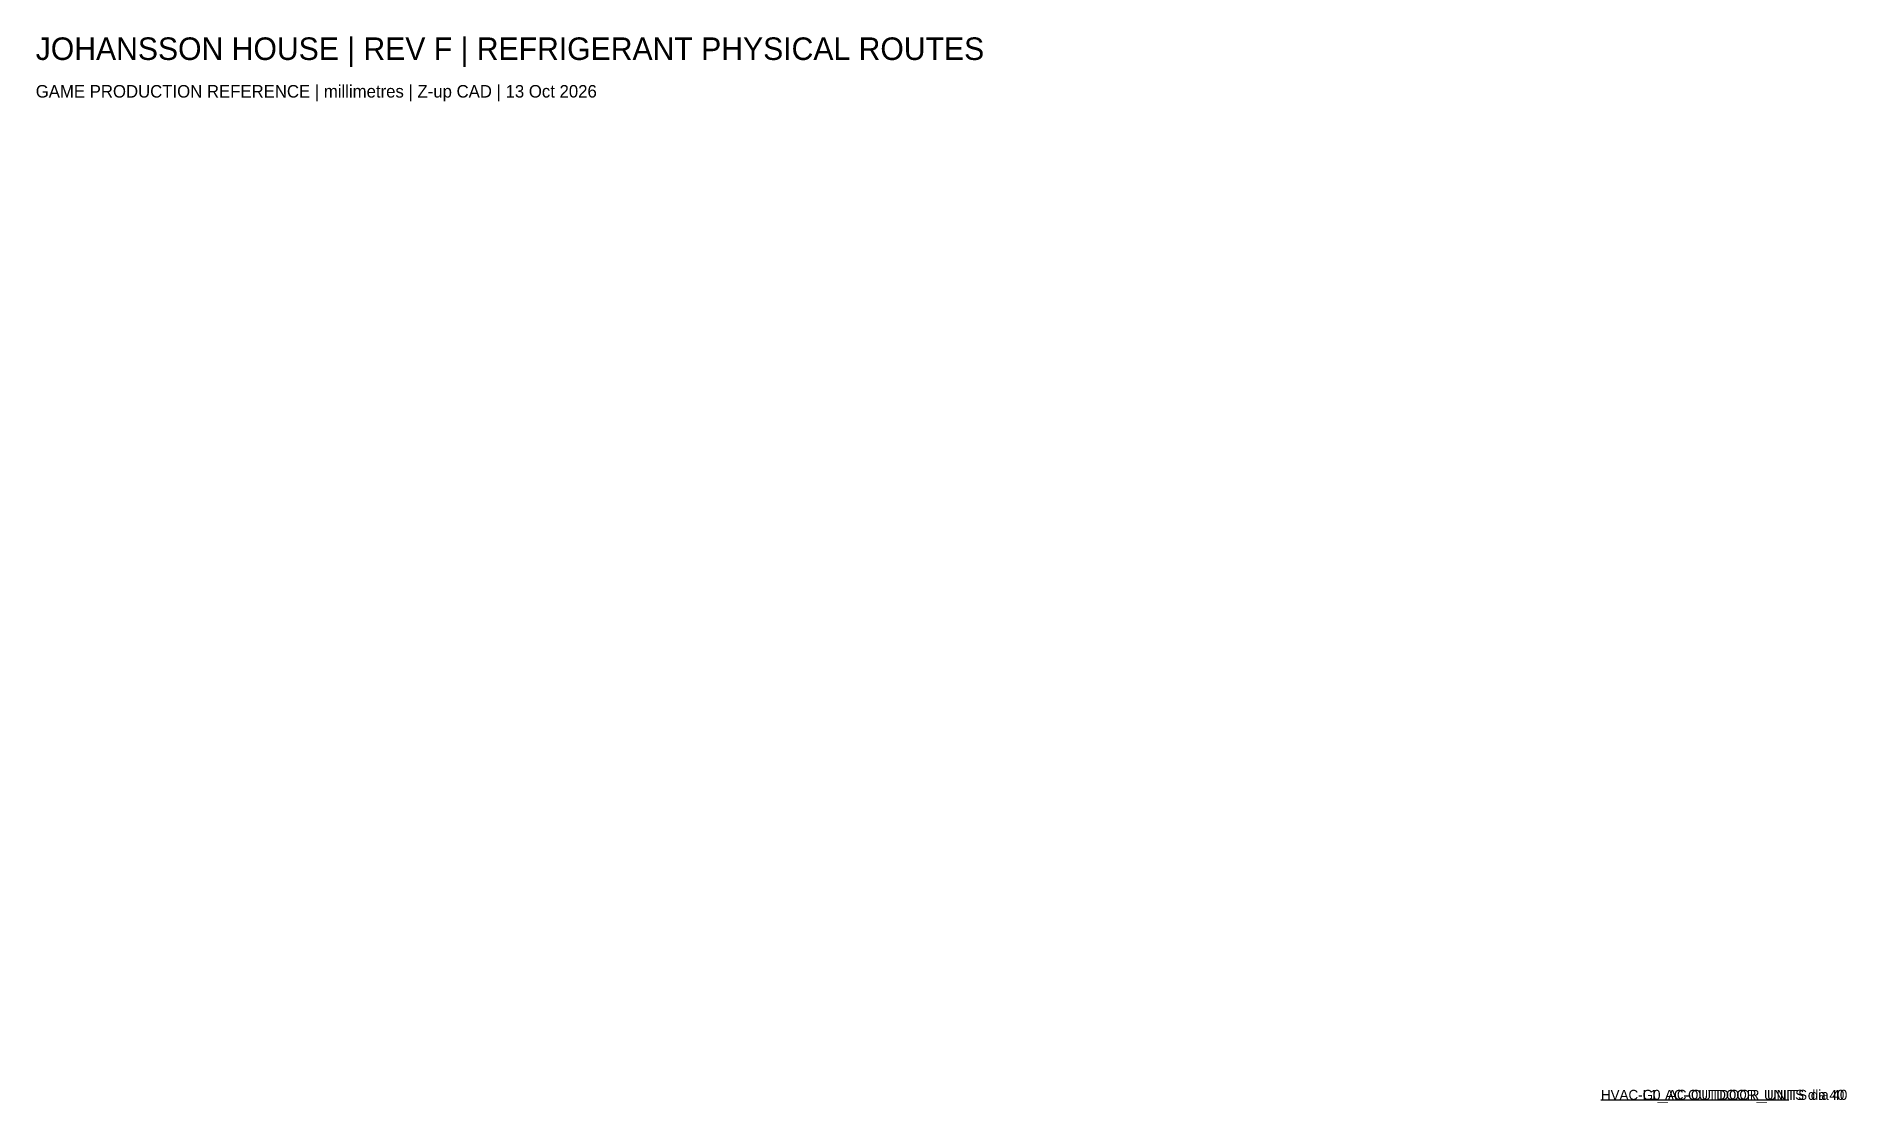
# Model space of a CAD drawing. Header units: millimetres. Extents: x -996 to 13463, y 4177 to 12690.
import ezdxf

# ---------------------------------------------------------------- set-up
doc = ezdxf.new("R2010")
doc.units = ezdxf.units.MM

msp = doc.modelspace()

# ---------------------------------------------------------------- linework, layer by layer
at = {"layer": 'R-REFRIGERANT'}
for points in [[(11500, 4200, 2350), (11500, 4200, 2400), (13000, 4200, 2400), (13000, 4200, 1000)], [(11500, 4200, 5150), (11500, 4200, 5200), (13000, 4200, 5200), (13000, 4200, 1000)]]:
    msp.add_polyline3d(points, dxfattribs=at)

# ---------------------------------------------------------------- texts
at = {"layer": 'R-TAGS'}
for s, p in [('HVAC-G0_AC-OUTDOOR_UNITS dia 40', (11500, 4200, 2350)), ('HVAC-L1_AC-OUTDOOR_UNITS dia 40', (11500, 4200, 5150))]:
    msp.add_text(s, height=80, dxfattribs=at).set_placement(p)
at = {"layer": 'TITLE'}
for s, height, p in [('JOHANSSON HOUSE | REV F | REFRIGERANT PHYSICAL ROUTES', 180, (-1000, 12500)), ('GAME PRODUCTION REFERENCE | millimetres | Z-up CAD | 13 Oct 2026', 100, (-1000, 12200))]:
    msp.add_text(s, height=height, dxfattribs=at).set_placement(p)

doc.saveas('drawing.dxf')
